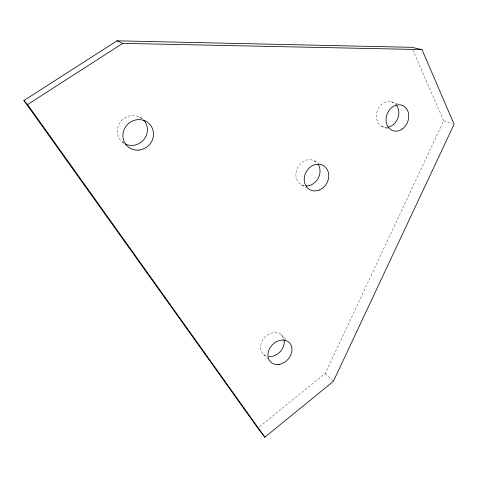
<?xml version="1.0" encoding="UTF-8"?>
<svg xmlns="http://www.w3.org/2000/svg" width="478" height="478" viewBox="0 0 478 478"><rect width="100%" height="100%" fill="white"/><g stroke="black" fill="none" stroke-linecap="round" stroke-linejoin="round"><path stroke-width="0.36" stroke-dasharray="2.39 1.79" d="M259.512 426.723L325.243 373.497L443.68 120.767L412.813 50.041M391.201 101.712L398.258 104.049M443.68 120.767L452.015 123.545M381.552 126.21L388.459 128.869M314.321 160.835L318.653 163.088M301.749 184.89L305.956 187.37M139.743 117.068L142.133 118.717M122.135 141.829L124.37 143.699M325.243 373.497L333.363 381.384M281.249 334.749L285.856 339.266M263.725 354.479L267.662 358.703M304.044 185.703A13.575 11.609 -61 0 1 297.776 167.222A13.575 11.609 -61 0 1 316.765 162.634M387.072 127.393A13.264 10.886 -69 0 1 377.506 110.418A13.264 10.886 -69 0 1 396.041 104.664M123.659 143.006A15.338 14.651 -42.9 0 1 120.683 121.633A15.338 14.651 -42.9 0 1 142.408 118.837M266.103 355.907A13.199 10.546 -47.1 0 1 265.338 336.727A13.199 10.546 -47.1 0 1 283.83 338.836"/><path stroke-width="0.72" d="M264.878 437.191L333.363 381.384L454.1 124.244L421.966 49.581L411.624 47.316L117.038 40.809L23.9 100.535L257.785 428.121L264.878 437.191L27.581 104.568L23.9 100.535M27.581 104.568L122.721 43.367L421.966 49.581M117.038 40.809L122.721 43.367M317.948 164.056A13.575 11.609 -61 0 1 318.121 178.414A13.575 11.609 -61 0 1 305.878 185.942M396.411 105.118A13.264 10.886 -69 0 1 397.726 118.496A13.264 10.886 -69 0 1 387.652 127.321M143.782 120.157A15.338 14.651 -42.9 0 1 144.141 139.265A15.338 14.651 -42.9 0 1 125.326 143.962M284.016 339.535A13.199 10.546 -47.1 0 1 268.911 356.564M319.256 190.041A13.838 11.753 -61 0 0 325.458 167.163A13.838 11.753 -61 0 0 304.749 175.45A13.838 11.753 -61 0 0 319.256 190.041M402.41 128.905A13.515 11.006 -68.8 0 0 403.743 106.074A13.515 11.006 -68.8 0 0 386.063 118.885A13.515 11.006 -68.8 0 0 402.41 128.905M138.399 150.116A15.666 14.908 -44.1 0 0 151.365 126.419A15.666 14.908 -44.1 0 0 124.86 128.068A15.666 14.908 -44.1 0 0 138.399 150.116M279.266 364.35A13.444 10.659 -47.3 0 0 290.684 344.441A13.444 10.659 -47.3 0 0 269.909 348.074A13.444 10.659 -47.3 0 0 279.266 364.35"/></g></svg>
